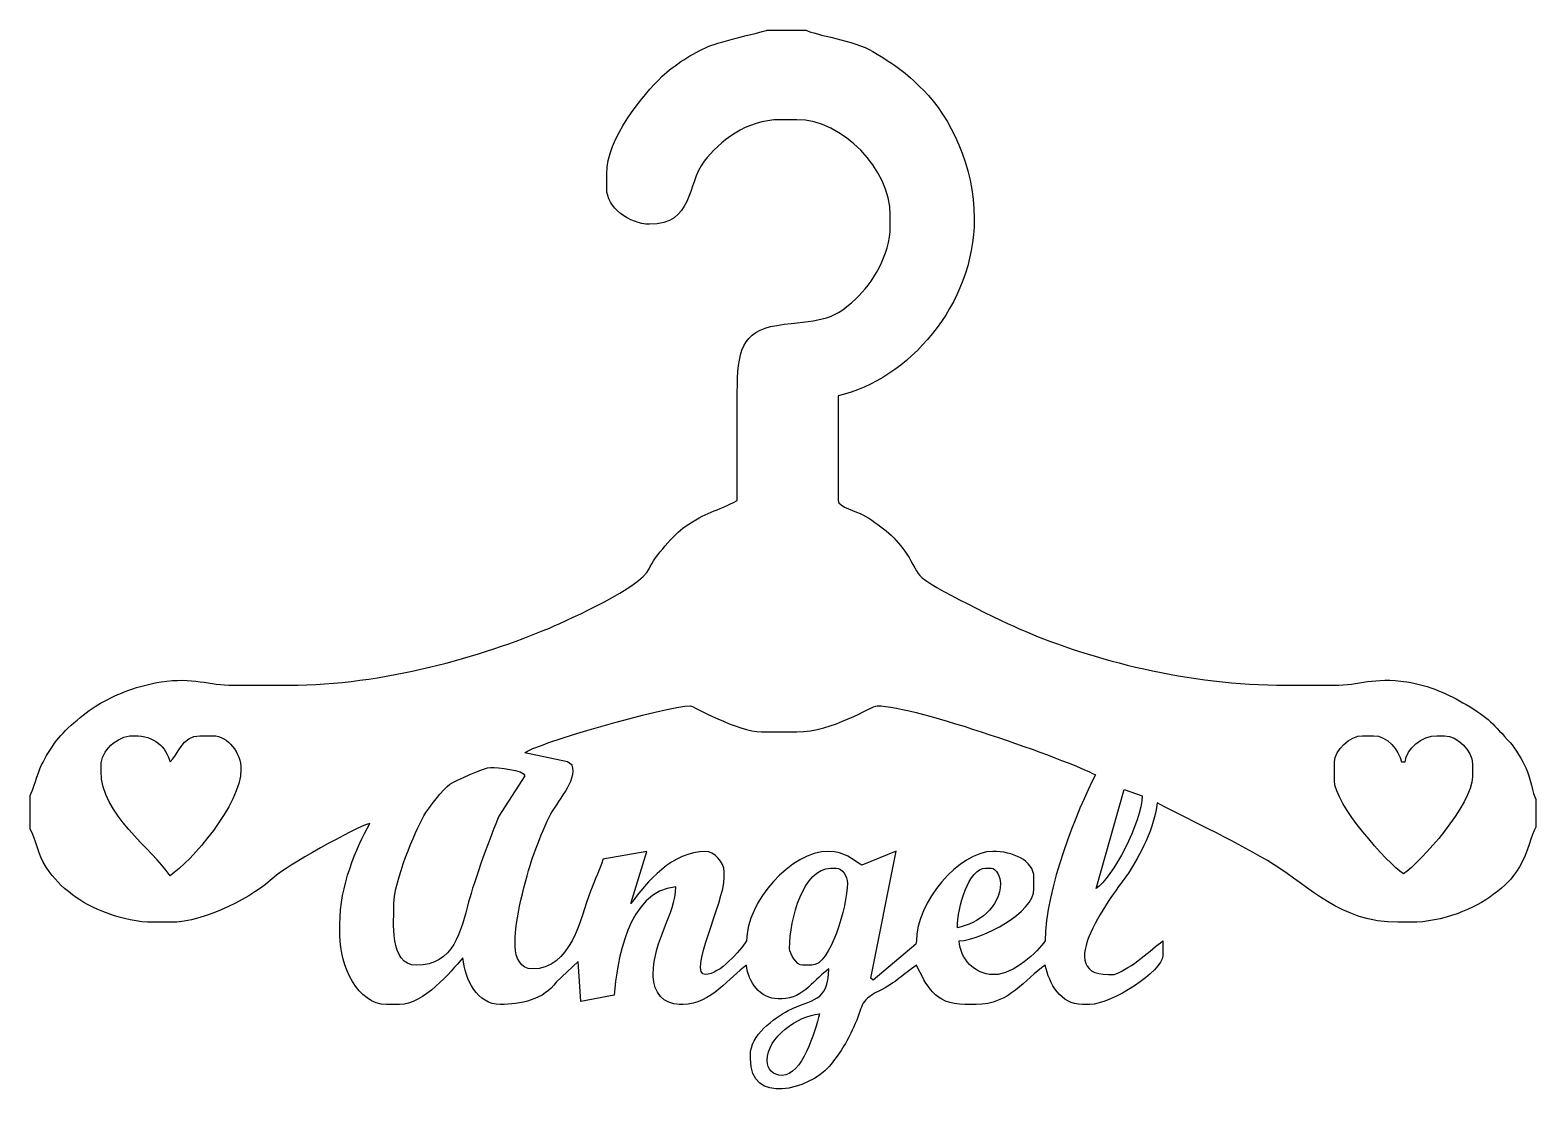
# Model space of a CAD drawing. Header units: millimetres. Extents: x -1234 to 1259, y 230 to 2117.
# Drawn here: x -1213.9 to -763.9, y 534 to 855.4 of the extents above; entities that cross this region are included whole.
import ezdxf

# ---------------------------------------------------------------- set-up
doc = ezdxf.new("R2010")
doc.units = ezdxf.units.MM
doc.header["$MEASUREMENT"] = 0
doc.layers.add('layer 1', color=7, linetype='Continuous')

msp = doc.modelspace()

# ---------------------------------------------------------------- linework, layer by layer
at = {"layer": 'layer 1', "color": 242}
for points, knots in [([(-1213.9473, 626.7264), (-1213.9473, 626.7264), (-1213.9473, 616.6889), (-1213.9473, 616.6889), (-1213.9473, 616.6889), (-1212.2249, 613.976), (-1211.7098, 609.0241), (-1209.1624, 605.3022), (-1209.1624, 605.3022), (-1206.6277, 601.598), (-1204.7801, 599.6948), (-1201.2743, 597.0197), (-1201.2743, 597.0197), (-1196.0048, 592.9954), (-1186.21, 588.8083), (-1177.145, 588.8083), (-1177.145, 588.8083), (-1177.145, 588.8083), (-1172.1241, 588.8083), (-1172.1241, 588.8083), (-1172.1241, 588.8083), (-1161.3607, 588.8083), (-1146.7353, 596.7929), (-1141.0264, 602.3197), (-1141.0264, 602.3197), (-1138.1981, 605.0578), (-1116.5104, 617.418), (-1112.4599, 618.3615), (-1112.4599, 618.3615), (-1116.5196, 610.6892), (-1121.3816, 599.8805), (-1121.3816, 588.2504), (-1121.3816, 588.2504), (-1121.3816, 588.2504), (-1121.3816, 584.9057), (-1121.3816, 584.9057), (-1121.3816, 584.9057), (-1121.3816, 575.7462), (-1116.0643, 564.2728), (-1107.4425, 564.2728), (-1107.4425, 564.2728), (-1107.4425, 564.2728), (-1103.5381, 564.2728), (-1103.5381, 564.2728), (-1103.5381, 564.2728), (-1096.3968, 564.2728), (-1088.2314, 574.0121), (-1084.5793, 578.2136), (-1084.5793, 578.2136), (-1084.0338, 571.6571), (-1080.3105, 564.2728), (-1073.426, 564.2728), (-1073.426, 564.2728), (-1067.5802, 564.2728), (-1060.2196, 565.7045), (-1056.6983, 570.9648), (-1056.6983, 570.9648), (-1056.6983, 570.9648), (-1050.1655, 577.0912), (-1050.1655, 577.0912), (-1050.1655, 577.0912), (-1050.1655, 577.0912), (-1049.3925, 565.1208), (-1049.3925, 565.1208), (-1049.3925, 565.1208), (-1049.3925, 565.1208), (-1039.412, 567.0604), (-1039.412, 567.0604), (-1039.412, 567.0604), (-1038.5948, 576.8786), (-1035.3314, 598.2122), (-1021.011, 599.4044), (-1021.011, 599.4044), (-1021.011, 590.9312), (-1027.7012, 583.9756), (-1027.7012, 573.1946), (-1027.7012, 573.1946), (-1027.7012, 573.1946), (-1027.7012, 572.6374), (-1027.7012, 572.6374), (-1027.7012, 572.6374), (-1027.7012, 567.9292), (-1024.6345, 564.2728), (-1019.8959, 564.2728), (-1019.8959, 564.2728), (-1019.8959, 564.2728), (-1018.7795, 564.2728), (-1018.7795, 564.2728), (-1018.7795, 564.2728), (-1010.5005, 564.2728), (-1004.8386, 572.6225), (-999.8202, 575.9839), (-999.8202, 575.9839), (-999.4138, 571.089), (-995.7757, 565.9457), (-990.3417, 565.9457), (-990.3417, 565.9457), (-990.3417, 565.9457), (-989.2259, 565.9457), (-989.2259, 565.9457), (-989.2259, 565.9457), (-982.9273, 565.9457), (-979.0565, 572.3427), (-975.2851, 574.8675), (-975.2851, 574.8675), (-975.2851, 564.7896), (-980.4772, 566.0483), (-987.374, 562.422), (-987.374, 562.422), (-991.6237, 560.1855), (-998.7056, 555.0026), (-998.7056, 549.218), (-998.7056, 549.218), (-998.7056, 549.218), (-998.7056, 548.1015), (-998.7056, 548.1015), (-998.7056, 548.1015), (-998.7056, 533.9743), (-981.1988, 538.831), (-975.1726, 545.7583), (-975.1726, 545.7583), (-972.021, 549.3793), (-970.0576, 552.7602), (-967.8537, 557.4004), (-967.8537, 557.4004), (-964.8376, 563.762), (-966.4316, 565.2509), (-960.3219, 568.2678), (-960.3219, 568.2678), (-954.8019, 570.9942), (-953.3175, 573.1443), (-949.0763, 575.9839), (-949.0763, 575.9839), (-945.965, 570.1027), (-943.9253, 564.2728), (-934.5783, 564.2728), (-934.5783, 564.2728), (-934.5783, 564.2728), (-931.2329, 564.2728), (-931.2329, 564.2728), (-931.2329, 564.2728), (-921.1041, 564.2728), (-916.7462, 571.8687), (-910.6004, 575.9839), (-910.6004, 575.9839), (-909.3148, 570.46), (-906.1105, 564.2728), (-899.4489, 564.2728), (-899.4489, 564.2728), (-899.4489, 564.2728), (-897.2181, 564.2728), (-897.2181, 564.2728), (-897.2181, 564.2728), (-890.7507, 564.2728), (-875.4706, 574.3138), (-875.4706, 578.7698), (-875.4706, 578.7698), (-875.4706, 578.7698), (-875.4706, 583.232), (-875.4706, 583.232), (-875.4706, 583.232), (-878.8893, 580.7108), (-884.4259, 575.3235), (-889.9693, 573.1946), (-889.9693, 573.1946), (-889.9693, 573.1946), (-891.6429, 573.1946), (-891.6429, 573.1946), (-891.6429, 573.1946), (-909.8525, 573.1946), (-888.0059, 600.1402), (-885.7299, 603.5295), (-885.7299, 603.5295), (-882.4725, 608.3813), (-877.7296, 617.4534), (-877.1442, 624.4956), (-877.1442, 624.4956), (-865.5778, 618.376), (-853.0894, 612.8333), (-842.1244, 605.9828), (-842.1244, 605.9828), (-831.8821, 599.5834), (-822.238, 588.8083), (-805.2103, 588.8083), (-805.2103, 588.8083), (-805.2103, 588.8083), (-801.308, 588.8083), (-801.308, 588.8083), (-801.308, 588.8083), (-791.8351, 588.8083), (-782.1832, 592.9359), (-776.6752, 597.0752), (-776.6752, 597.0752), (-772.8642, 599.9421), (-771.4569, 601.2956), (-768.8459, 605.4189), (-768.8459, 605.4189), (-766.1831, 609.6223), (-765.3776, 614.9916), (-763.946, 617.2468), (-763.946, 617.2468), (-763.946, 617.2468), (-763.946, 625.6114), (-763.946, 625.6114), (-763.946, 625.6114), (-764.871, 627.0699), (-765.6398, 632.2111), (-766.9108, 634.9145), (-766.9108, 634.9145), (-767.8702, 636.9468), (-770.2428, 640.9948), (-771.609, 642.4845), (-771.609, 642.4845), (-776.4937, 647.8068), (-778.1185, 650.0096), (-784.7617, 653.867), (-784.7617, 653.867), (-789.9832, 656.899), (-795.766, 659.5876), (-802.5277, 660.6361), (-802.5277, 660.6361), (-812.5121, 662.1838), (-816.7045, 659.6254), (-824.1702, 659.6254), (-824.1702, 659.6254), (-824.1702, 659.6254), (-838.6682, 659.6254), (-838.6682, 659.6254), (-838.6682, 659.6254), (-867.6009, 659.6254), (-896.6461, 667.1969), (-917.1141, 675.975), (-917.1141, 675.975), (-922.754, 678.3936), (-945.473, 689.2504), (-948.0925, 692.3942), (-948.0925, 692.3942), (-949.2744, 693.8132), (-950.855, 697.4689), (-952.5159, 699.6834), (-952.5159, 699.6834), (-954.2507, 701.998), (-955.9169, 703.8867), (-958.1435, 705.7652), (-958.1435, 705.7652), (-959.9328, 707.275), (-962.9365, 709.3915), (-965.0552, 710.5628), (-965.0552, 710.5628), (-966.7709, 711.5112), (-972.4957, 712.91), (-972.4957, 714.8298), (-972.4957, 714.8298), (-972.4957, 714.8298), (-972.4957, 746.057), (-972.4957, 746.057), (-972.4957, 746.057), (-951.5187, 750.9459), (-931.7907, 773.1951), (-931.7907, 799.031), (-931.7907, 799.031), (-931.7907, 814.7526), (-939.0095, 829.4664), (-946.9842, 837.3683), (-946.9842, 837.3683), (-952.9846, 843.3132), (-954.7425, 844.4296), (-962.1232, 848.9952), (-962.1232, 848.9952), (-967.4851, 852.312), (-979.6522, 853.8749), (-981.9771, 855.3511), (-981.9771, 855.3511), (-981.9771, 855.3511), (-993.6879, 855.3511), (-993.6879, 855.3511), (-993.6879, 855.3511), (-994.0494, 855.1208), (-1008.1406, 851.7962), (-1011.1525, 850.5118), (-1011.1525, 850.5118), (-1016.1075, 848.3977), (-1021.4259, 844.9624), (-1025.0495, 841.5472), (-1025.0495, 841.5472), (-1030.844, 836.0827), (-1041.642, 822.7493), (-1041.642, 812.4129), (-1041.642, 812.4129), (-1041.642, 812.4129), (-1041.642, 807.9524), (-1041.642, 807.9524), (-1041.642, 807.9524), (-1041.642, 802.5134), (-1034.7962, 797.3581), (-1028.817, 797.3581), (-1028.817, 797.3581), (-1015.6901, 797.3581), (-1017.8123, 809.2294), (-1012.495, 816.1652), (-1012.495, 816.1652), (-1007.9708, 822.069), (-999.885, 828.5852), (-989.7838, 828.5852), (-989.7838, 828.5852), (-989.7838, 828.5852), (-984.7647, 828.5852), (-984.7647, 828.5852), (-984.7647, 828.5852), (-971.1246, 828.5852), (-956.8837, 813.6772), (-956.8837, 800.1457), (-956.8837, 800.1457), (-956.8837, 800.1457), (-956.8837, 796.8002), (-956.8837, 796.8002), (-956.8837, 796.8002), (-956.8837, 788.0458), (-962.4055, 779.6165), (-967.0472, 775.1804), (-967.0472, 775.1804), (-974.9282, 767.6524), (-978.4222, 769.0473), (-990.7938, 767.1427), (-990.7938, 767.1427), (-1001.3134, 765.5235), (-1002.6089, 759.1442), (-1002.6089, 747.1727), (-1002.6089, 747.1727), (-1002.6089, 736.3909), (-1002.6089, 725.6109), (-1002.6089, 714.8298), (-1002.6089, 714.8298), (-1008.7395, 711.5852), (-1012.0482, 711.3414), (-1018.2326, 707.0366), (-1018.2326, 707.0366), (-1021.4242, 704.815), (-1027.213, 698.1973), (-1028.9857, 694.3678), (-1028.9857, 694.3678), (-1031.5331, 688.868), (-1052.022, 679.6017), (-1058.7483, 676.7327), (-1058.7483, 676.7327), (-1078.4653, 668.3218), (-1108.7808, 659.6254), (-1136.4364, 659.6254), (-1136.4364, 659.6254), (-1136.4364, 659.6254), (-1153.1666, 659.6254), (-1153.1666, 659.6254), (-1153.1666, 659.6254), (-1160.5442, 659.6254), (-1165.2556, 662.1205), (-1174.8084, 660.6361), (-1174.8084, 660.6361), (-1181.6649, 659.5706), (-1187.5401, 657.2015), (-1192.9501, 654.2434), (-1192.9501, 654.2434), (-1196.8885, 652.0883), (-1203.3141, 646.702), (-1205.9202, 643.2338), (-1205.9202, 643.2338), (-1207.8425, 640.6747), (-1209.1978, 638.4842), (-1210.6061, 635.652), (-1210.6061, 635.652), (-1211.6981, 633.4542), (-1213.081, 627.9723), (-1213.9473, 626.7264)], [0, 0, 0, 0, 0.0106383, 0.0106383, 0.0106383, 0.0106383, 0.0212766, 0.0212766, 0.0212766, 0.0212766, 0.03191489, 0.03191489, 0.03191489, 0.03191489, 0.04255319, 0.04255319, 0.04255319, 0.04255319, 0.05319149, 0.05319149, 0.05319149, 0.05319149, 0.06382979, 0.06382979, 0.06382979, 0.06382979, 0.07446809, 0.07446809, 0.07446809, 0.07446809, 0.08510638, 0.08510638, 0.08510638, 0.08510638, 0.09574468, 0.09574468, 0.09574468, 0.09574468, 0.10638298, 0.10638298, 0.10638298, 0.10638298, 0.11702128, 0.11702128, 0.11702128, 0.11702128, 0.12765957, 0.12765957, 0.12765957, 0.12765957, 0.13829787, 0.13829787, 0.13829787, 0.13829787, 0.14893617, 0.14893617, 0.14893617, 0.14893617, 0.15957447, 0.15957447, 0.15957447, 0.15957447, 0.17021277, 0.17021277, 0.17021277, 0.17021277, 0.18085106, 0.18085106, 0.18085106, 0.18085106, 0.19148936, 0.19148936, 0.19148936, 0.19148936, 0.20212766, 0.20212766, 0.20212766, 0.20212766, 0.21276596, 0.21276596, 0.21276596, 0.21276596, 0.22340426, 0.22340426, 0.22340426, 0.22340426, 0.23404255, 0.23404255, 0.23404255, 0.23404255, 0.24468085, 0.24468085, 0.24468085, 0.24468085, 0.25531915, 0.25531915, 0.25531915, 0.25531915, 0.26595745, 0.26595745, 0.26595745, 0.26595745, 0.27659574, 0.27659574, 0.27659574, 0.27659574, 0.28723404, 0.28723404, 0.28723404, 0.28723404, 0.29787234, 0.29787234, 0.29787234, 0.29787234, 0.30851064, 0.30851064, 0.30851064, 0.30851064, 0.31914894, 0.31914894, 0.31914894, 0.31914894, 0.32978723, 0.32978723, 0.32978723, 0.32978723, 0.34042553, 0.34042553, 0.34042553, 0.34042553, 0.35106383, 0.35106383, 0.35106383, 0.35106383, 0.36170213, 0.36170213, 0.36170213, 0.36170213, 0.37234043, 0.37234043, 0.37234043, 0.37234043, 0.38297872, 0.38297872, 0.38297872, 0.38297872, 0.39361702, 0.39361702, 0.39361702, 0.39361702, 0.40425532, 0.40425532, 0.40425532, 0.40425532, 0.41489362, 0.41489362, 0.41489362, 0.41489362, 0.42553191, 0.42553191, 0.42553191, 0.42553191, 0.43617021, 0.43617021, 0.43617021, 0.43617021, 0.44680851, 0.44680851, 0.44680851, 0.44680851, 0.45744681, 0.45744681, 0.45744681, 0.45744681, 0.46808511, 0.46808511, 0.46808511, 0.46808511, 0.4787234, 0.4787234, 0.4787234, 0.4787234, 0.4893617, 0.4893617, 0.4893617, 0.4893617, 0.5, 0.5, 0.5, 0.5, 0.5106383, 0.5106383, 0.5106383, 0.5106383, 0.5212766, 0.5212766, 0.5212766, 0.5212766, 0.53191489, 0.53191489, 0.53191489, 0.53191489, 0.54255319, 0.54255319, 0.54255319, 0.54255319, 0.55319149, 0.55319149, 0.55319149, 0.55319149, 0.56382979, 0.56382979, 0.56382979, 0.56382979, 0.57446809, 0.57446809, 0.57446809, 0.57446809, 0.58510638, 0.58510638, 0.58510638, 0.58510638, 0.59574468, 0.59574468, 0.59574468, 0.59574468, 0.60638298, 0.60638298, 0.60638298, 0.60638298, 0.61702128, 0.61702128, 0.61702128, 0.61702128, 0.62765957, 0.62765957, 0.62765957, 0.62765957, 0.63829787, 0.63829787, 0.63829787, 0.63829787, 0.64893617, 0.64893617, 0.64893617, 0.64893617, 0.65957447, 0.65957447, 0.65957447, 0.65957447, 0.67021277, 0.67021277, 0.67021277, 0.67021277, 0.68085106, 0.68085106, 0.68085106, 0.68085106, 0.69148936, 0.69148936, 0.69148936, 0.69148936, 0.70212766, 0.70212766, 0.70212766, 0.70212766, 0.71276596, 0.71276596, 0.71276596, 0.71276596, 0.72340426, 0.72340426, 0.72340426, 0.72340426, 0.73404255, 0.73404255, 0.73404255, 0.73404255, 0.74468085, 0.74468085, 0.74468085, 0.74468085, 0.75531915, 0.75531915, 0.75531915, 0.75531915, 0.76595745, 0.76595745, 0.76595745, 0.76595745, 0.77659574, 0.77659574, 0.77659574, 0.77659574, 0.78723404, 0.78723404, 0.78723404, 0.78723404, 0.79787234, 0.79787234, 0.79787234, 0.79787234, 0.80851064, 0.80851064, 0.80851064, 0.80851064, 0.81914894, 0.81914894, 0.81914894, 0.81914894, 0.82978723, 0.82978723, 0.82978723, 0.82978723, 0.84042553, 0.84042553, 0.84042553, 0.84042553, 0.85106383, 0.85106383, 0.85106383, 0.85106383, 0.86170213, 0.86170213, 0.86170213, 0.86170213, 0.87234043, 0.87234043, 0.87234043, 0.87234043, 0.88297872, 0.88297872, 0.88297872, 0.88297872, 0.89361702, 0.89361702, 0.89361702, 0.89361702, 0.90425532, 0.90425532, 0.90425532, 0.90425532, 0.91489362, 0.91489362, 0.91489362, 0.91489362, 0.92553191, 0.92553191, 0.92553191, 0.92553191, 0.93617021, 0.93617021, 0.93617021, 0.93617021, 0.94680851, 0.94680851, 0.94680851, 0.94680851, 0.95744681, 0.95744681, 0.95744681, 0.95744681, 0.96808511, 0.96808511, 0.96808511, 0.96808511, 0.9787234, 0.9787234, 0.9787234, 0.9787234, 1, 1, 1, 1]), ([(-1053.3521, 636.7646), (-1053.3521, 636.7646), (-1051.9088, 635.7154), (-1051.9088, 635.7154), (-1051.9088, 635.7154), (-1050.3604, 631.1951), (-1056.6774, 624.5207), (-1058.7409, 620.4041), (-1058.7409, 620.4041), (-1060.6589, 616.5771), (-1061.8359, 613.2914), (-1063.3181, 609.3693), (-1063.3181, 609.3693), (-1065.1237, 604.594), (-1068.9655, 590.339), (-1068.9655, 584.3467), (-1068.9655, 584.3467), (-1068.9655, 584.3467), (-1068.9655, 581.5591), (-1068.9655, 581.5591), (-1068.9655, 581.5591), (-1068.9655, 578.2161), (-1067.3064, 574.8675), (-1063.9482, 574.8675), (-1063.9482, 574.8675), (-1052.2968, 574.8675), (-1049.5687, 589.6602), (-1046.4853, 598.1128), (-1046.4853, 598.1128), (-1045.3604, 601.1954), (-1043.3659, 605.4869), (-1042.7408, 607.6724), (-1042.7408, 607.6724), (-1042.7408, 607.6724), (-1029.683, 609.9216), (-1029.683, 609.9216), (-1029.683, 609.9216), (-1029.683, 609.9216), (-1034.3929, 594.3853), (-1034.3929, 594.3853), (-1034.3929, 594.3853), (-1029.683, 600.8643), (-1022.0199, 609.9987), (-1012.0892, 609.9987), (-1012.0892, 609.9987), (-1009.6207, 609.9987), (-1006.5123, 606.8028), (-1006.5123, 603.8631), (-1006.5123, 603.8631), (-1006.5123, 603.8631), (-1006.5123, 602.192), (-1006.5123, 602.192), (-1006.5123, 602.192), (-1006.5123, 594.8926), (-1017.5176, 573.1946), (-1012.0892, 573.1946), (-1012.0892, 573.1946), (-1007.9096, 573.1946), (-1001.6937, 580.4342), (-999.8202, 583.232), (-999.8202, 583.232), (-999.8202, 594.9371), (-986.6619, 609.9987), (-975.2851, 609.9987), (-975.2851, 609.9987), (-970.4652, 609.9987), (-968.1413, 607.475), (-965.3728, 605.8364), (-965.3728, 605.8364), (-965.3728, 605.8364), (-955.1298, 610.0935), (-955.1298, 610.0935), (-955.1298, 610.0935), (-955.1298, 610.0935), (-962.6811, 572.1241), (-962.6811, 572.1241), (-962.6811, 572.1241), (-962.6811, 572.1241), (-962.0383, 571.5747), (-962.0383, 571.5747), (-962.0383, 571.5747), (-962.0383, 571.5747), (-949.2713, 582.2458), (-949.2713, 582.2458), (-949.2713, 582.2458), (-949.2713, 582.2458), (-949.0763, 583.232), (-949.0763, 583.232), (-949.0763, 583.232), (-949.0763, 594.6824), (-936.3931, 609.9987), (-926.2155, 609.9987), (-926.2155, 609.9987), (-920.5208, 609.9987), (-913.9465, 607.412), (-913.9465, 602.192), (-913.9465, 602.192), (-913.9465, 602.192), (-913.9465, 598.8454), (-913.9465, 598.8454), (-913.9465, 598.8454), (-913.9465, 591.6083), (-929.1627, 583.8218), (-936.252, 583.232), (-936.252, 583.232), (-936.1363, 578.0163), (-931.6025, 573.1946), (-926.2155, 573.1946), (-926.2155, 573.1946), (-926.2155, 573.1946), (-925.6569, 573.1946), (-925.6569, 573.1946), (-925.6569, 573.1946), (-920.2236, 573.1946), (-912.8191, 579.9209), (-910.6004, 583.232), (-910.6004, 583.232), (-910.6004, 598.5876), (-901.0327, 622.4902), (-895.5455, 632.8595), (-895.5455, 632.8595), (-904.0824, 637.377), (-949.3887, 653.493), (-960.7864, 653.493), (-960.7864, 653.493), (-962.4954, 653.493), (-974.1375, 645.6863), (-984.7647, 645.6863), (-984.7647, 645.6863), (-984.7647, 645.6863), (-995.359, 645.6863), (-995.359, 645.6863), (-995.359, 645.6863), (-1002.2803, 645.6863), (-1016.2639, 653.493), (-1016.5487, 653.493), (-1016.5487, 653.493), (-1023.927, 653.493), (-1064.2061, 641.6847), (-1066.104, 639.4429), (-1066.104, 639.4429), (-1066.104, 639.4429), (-1053.3521, 636.7646), (-1053.3521, 636.7646)], [0, 0, 0, 0, 0.02702703, 0.02702703, 0.02702703, 0.02702703, 0.05405405, 0.05405405, 0.05405405, 0.05405405, 0.08108108, 0.08108108, 0.08108108, 0.08108108, 0.10810811, 0.10810811, 0.10810811, 0.10810811, 0.13513514, 0.13513514, 0.13513514, 0.13513514, 0.16216216, 0.16216216, 0.16216216, 0.16216216, 0.18918919, 0.18918919, 0.18918919, 0.18918919, 0.21621622, 0.21621622, 0.21621622, 0.21621622, 0.24324324, 0.24324324, 0.24324324, 0.24324324, 0.27027027, 0.27027027, 0.27027027, 0.27027027, 0.2972973, 0.2972973, 0.2972973, 0.2972973, 0.32432432, 0.32432432, 0.32432432, 0.32432432, 0.35135135, 0.35135135, 0.35135135, 0.35135135, 0.37837838, 0.37837838, 0.37837838, 0.37837838, 0.40540541, 0.40540541, 0.40540541, 0.40540541, 0.43243243, 0.43243243, 0.43243243, 0.43243243, 0.45945946, 0.45945946, 0.45945946, 0.45945946, 0.48648649, 0.48648649, 0.48648649, 0.48648649, 0.51351351, 0.51351351, 0.51351351, 0.51351351, 0.54054054, 0.54054054, 0.54054054, 0.54054054, 0.56756757, 0.56756757, 0.56756757, 0.56756757, 0.59459459, 0.59459459, 0.59459459, 0.59459459, 0.62162162, 0.62162162, 0.62162162, 0.62162162, 0.64864865, 0.64864865, 0.64864865, 0.64864865, 0.67567568, 0.67567568, 0.67567568, 0.67567568, 0.7027027, 0.7027027, 0.7027027, 0.7027027, 0.72972973, 0.72972973, 0.72972973, 0.72972973, 0.75675676, 0.75675676, 0.75675676, 0.75675676, 0.78378378, 0.78378378, 0.78378378, 0.78378378, 0.81081081, 0.81081081, 0.81081081, 0.81081081, 0.83783784, 0.83783784, 0.83783784, 0.83783784, 0.86486486, 0.86486486, 0.86486486, 0.86486486, 0.89189189, 0.89189189, 0.89189189, 0.89189189, 0.91891892, 0.91891892, 0.91891892, 0.91891892, 0.94594595, 0.94594595, 0.94594595, 0.94594595, 1, 1, 1, 1]), ([(-1192.7577, 635.6482), (-1192.7577, 635.6482), (-1192.7577, 633.9752), (-1192.7577, 633.9752), (-1192.7577, 633.9752), (-1192.7577, 621.1317), (-1177.4934, 610.7642), (-1172.1241, 602.7481), (-1172.1241, 602.7481), (-1165.8456, 606.9539), (-1150.9369, 624.0379), (-1150.9369, 634.5331), (-1150.9369, 634.5331), (-1150.9369, 639.2901), (-1154.7762, 644.5695), (-1159.2997, 644.5695), (-1159.2997, 644.5695), (-1159.2997, 644.5695), (-1163.2031, 644.5695), (-1163.2031, 644.5695), (-1163.2031, 644.5695), (-1168.6902, 644.5695), (-1169.6305, 638.5918), (-1172.1241, 636.7646), (-1172.1241, 636.7646), (-1173.3138, 641.2149), (-1176.8786, 644.5695), (-1182.7202, 644.5695), (-1182.7202, 644.5695), (-1182.7202, 644.5695), (-1183.277, 644.5695), (-1183.277, 644.5695), (-1183.277, 644.5695), (-1187.977, 644.5695), (-1192.7577, 639.8992), (-1192.7577, 635.6482)], [0, 0, 0, 0, 0.1, 0.1, 0.1, 0.1, 0.2, 0.2, 0.2, 0.2, 0.3, 0.3, 0.3, 0.3, 0.4, 0.4, 0.4, 0.4, 0.5, 0.5, 0.5, 0.5, 0.6, 0.6, 0.6, 0.6, 0.7, 0.7, 0.7, 0.7, 0.8, 0.8, 0.8, 0.8, 1, 1, 1, 1]), ([(-824.1702, 636.7646), (-824.1702, 636.7646), (-824.1702, 631.1876), (-824.1702, 631.1876), (-824.1702, 631.1876), (-824.1702, 624.168), (-808.3166, 606.5053), (-803.5377, 603.3067), (-803.5377, 603.3067), (-798.3237, 606.7975), (-782.9066, 624.0637), (-782.9066, 632.3023), (-782.9066, 632.3023), (-782.9066, 632.3023), (-782.9066, 636.2067), (-782.9066, 636.2067), (-782.9066, 636.2067), (-782.9066, 640.0093), (-787.4092, 644.5695), (-791.2705, 644.5695), (-791.2705, 644.5695), (-791.2705, 644.5695), (-793.5002, 644.5695), (-793.5002, 644.5695), (-793.5002, 644.5695), (-797.9774, 644.5695), (-802.6622, 640.5923), (-802.9805, 636.7646), (-802.9805, 636.7646), (-802.9805, 636.7646), (-804.0956, 636.7646), (-804.0956, 636.7646), (-804.0956, 636.7646), (-804.8979, 640.2116), (-808.3651, 644.5695), (-812.4601, 644.5695), (-812.4601, 644.5695), (-812.4601, 644.5695), (-815.8049, 644.5695), (-815.8049, 644.5695), (-815.8049, 644.5695), (-819.3595, 644.5695), (-824.1702, 640.2017), (-824.1702, 636.7646)], [0, 0, 0, 0, 0.08333333, 0.08333333, 0.08333333, 0.08333333, 0.16666667, 0.16666667, 0.16666667, 0.16666667, 0.25, 0.25, 0.25, 0.25, 0.33333333, 0.33333333, 0.33333333, 0.33333333, 0.41666667, 0.41666667, 0.41666667, 0.41666667, 0.5, 0.5, 0.5, 0.5, 0.58333333, 0.58333333, 0.58333333, 0.58333333, 0.66666667, 0.66666667, 0.66666667, 0.66666667, 0.75, 0.75, 0.75, 0.75, 0.83333333, 0.83333333, 0.83333333, 0.83333333, 1, 1, 1, 1]), ([(-1073.8434, 620.5335), (-1073.8434, 620.5335), (-1066.0654, 632.6005), (-1066.0654, 632.6005), (-1066.0654, 632.6005), (-1066.3038, 634.3481), (-1074.5174, 635.0917), (-1076.2147, 635.0917), (-1076.2147, 635.0917), (-1078.1377, 635.0917), (-1086.9643, 630.9934), (-1088.4876, 630.0761), (-1088.4876, 630.0761), (-1090.4544, 628.8949), (-1095.0091, 622.7852), (-1096.2819, 620.5855), (-1096.2819, 620.5855), (-1098.8604, 616.131), (-1105.211, 600.8183), (-1105.211, 594.3853), (-1105.211, 594.3853), (-1105.211, 589.3913), (-1106.7074, 575.9839), (-1098.519, 575.9839), (-1098.519, 575.9839), (-1087.3163, 575.9839), (-1085.1867, 586.1229), (-1082.9063, 594.9432), (-1082.9063, 594.9432), (-1081.4404, 600.6149), (-1075.9801, 615.6312), (-1073.8434, 620.5335)], [0, 0, 0, 0, 0.11111111, 0.11111111, 0.11111111, 0.11111111, 0.22222222, 0.22222222, 0.22222222, 0.22222222, 0.33333333, 0.33333333, 0.33333333, 0.33333333, 0.44444444, 0.44444444, 0.44444444, 0.44444444, 0.55555556, 0.55555556, 0.55555556, 0.55555556, 0.66666667, 0.66666667, 0.66666667, 0.66666667, 0.77777778, 0.77777778, 0.77777778, 0.77777778, 1, 1, 1, 1]), ([(-895.3842, 598.9583), (-890.6708, 601.7356), (-881.6061, 618.9137), (-881.644, 626.6312), (-881.644, 626.6312), (-881.644, 626.6312), (-886.9857, 628.5023), (-886.9857, 628.5023), (-886.9857, 628.5023), (-886.9857, 628.5023), (-895.3842, 598.9583), (-895.3842, 598.9583)], [0, 0, 0, 0, 0.25, 0.25, 0.25, 0.25, 0.5, 0.5, 0.5, 0.5, 1, 1, 1, 1]), ([(-986.9962, 581.0023), (-986.9962, 579.4284), (-984.9041, 575.9839), (-983.0918, 575.9839), (-983.0918, 575.9839), (-983.0918, 575.9839), (-980.3042, 575.9839), (-980.3042, 575.9839), (-980.3042, 575.9839), (-974.85, 575.9839), (-969.7099, 593.4786), (-969.7099, 600.5184), (-969.7099, 600.5184), (-969.7099, 602.5567), (-971.248, 604.9778), (-973.0543, 604.9778), (-973.0543, 604.9778), (-973.0543, 604.9778), (-974.7272, 604.9778), (-974.7272, 604.9778), (-974.7272, 604.9778), (-982.6616, 604.9778), (-986.9962, 590.0953), (-986.9962, 581.0023)], [0, 0, 0, 0, 0.14285714, 0.14285714, 0.14285714, 0.14285714, 0.28571429, 0.28571429, 0.28571429, 0.28571429, 0.42857143, 0.42857143, 0.42857143, 0.42857143, 0.57142857, 0.57142857, 0.57142857, 0.57142857, 0.71428571, 0.71428571, 0.71428571, 0.71428571, 1, 1, 1, 1]), ([(-936.8098, 587.1354), (-930.6852, 588.5628), (-923.984, 593.0888), (-923.984, 600.5184), (-923.984, 600.5184), (-923.984, 602.2206), (-925.0343, 604.9778), (-926.7716, 604.9778), (-926.7716, 604.9778), (-926.7716, 604.9778), (-928.4453, 604.9778), (-928.4453, 604.9778), (-928.4453, 604.9778), (-933.3982, 604.9778), (-936.8098, 593.3735), (-936.8098, 587.1354)], [0, 0, 0, 0, 0.2, 0.2, 0.2, 0.2, 0.4, 0.4, 0.4, 0.4, 0.6, 0.6, 0.6, 0.6, 1, 1, 1, 1]), ([(-993.6879, 547.5444), (-993.6879, 544.8466), (-991.9219, 543.0824), (-989.2259, 543.0824), (-989.2259, 543.0824), (-983.2903, 543.0824), (-979.3381, 556.0561), (-978.0727, 561.4834), (-978.0727, 561.4834), (-984.4117, 560.9578), (-993.6879, 554.4631), (-993.6879, 547.5444)], [0, 0, 0, 0, 0.25, 0.25, 0.25, 0.25, 0.5, 0.5, 0.5, 0.5, 1, 1, 1, 1])]:
    msp.add_open_spline(points, degree=3, knots=knots, dxfattribs=at)

doc.saveas('drawing.dxf')
